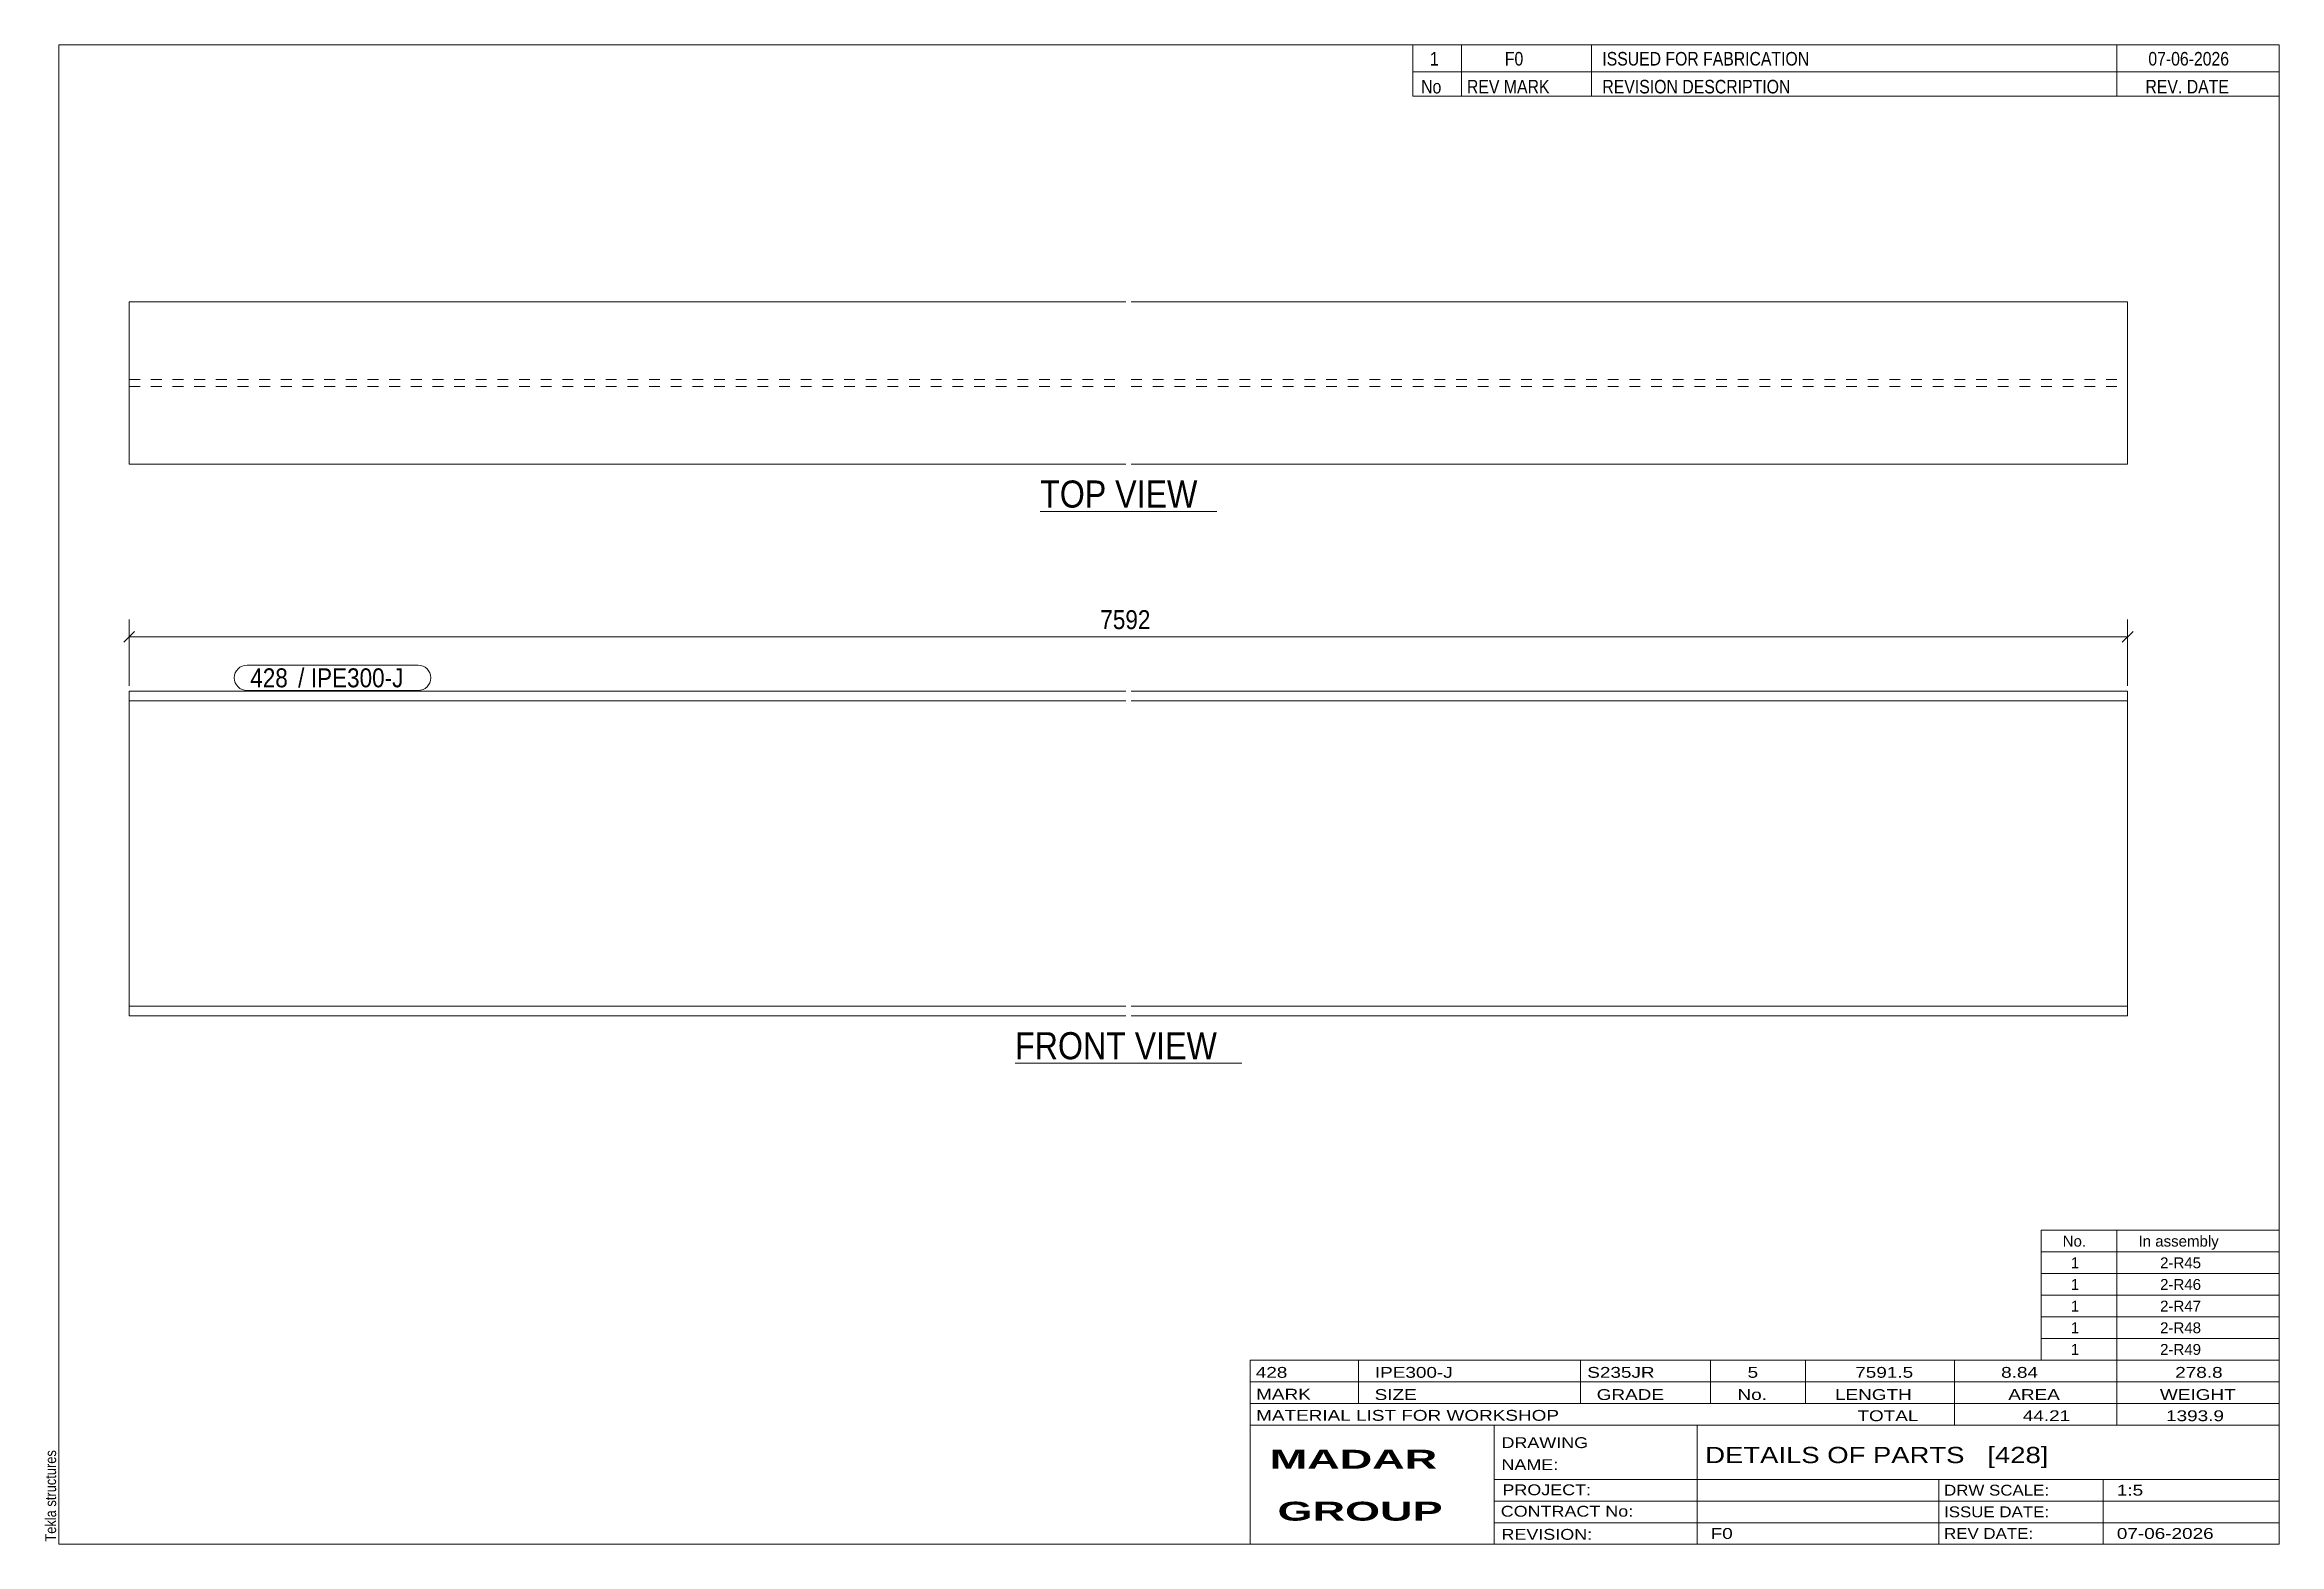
# Model space of a CAD drawing. Header units: millimetres. Extents: x 2 to 415, y 5 to 282.
import ezdxf

# ---------------------------------------------------------------- set-up
doc = ezdxf.new("R2010")
doc.units = ezdxf.units.MM
doc.linetypes.add('XKITLINE00', pattern=[0])
doc.linetypes.add('XKITLINE02', pattern=[4, 2, -2])
for name, color, linetype, lineweight in [('Dimensions', 7, 'Continuous', 0), ('DrawingSheet', 5, 'Continuous', 0), ('OtherObjectType', 7, 'Continuous', 0), ('Part', 2, 'Continuous', 0), ('PartMark', 7, 'Continuous', 0)]:
    doc.layers.add(name, color=color, linetype=linetype, lineweight=lineweight)
doc.styles.add('ARIAL', font='ARIAL.TTF')
doc.styles.add('ARIAL_BOLD', font='ARIALBD.TTF')
doc.styles.add('ARIAL_NARROW', font='ARIALN.TTF')

# ---------------------------------------------------------------- blocks, each defined once
blk = doc.blocks.new('*A1')
at = {"layer": 'Part', "color": 2, "linetype": 'XKITLINE00', "lineweight": 0}
for p, q in [((202, 162.6), (18, 162.6)), ((18, 104.4), (18, 162.6)), ((387, 162.6), (203, 162.6)), ((387, 107), (387, 162.6)), ((202, 160.8), (18, 160.8)), ((387, 160.8), (203, 160.8)), ((202, 104.4), (18, 104.4)), ((18, 102.6), (18, 104.4)), ((387, 104.4), (203, 104.4)), ((387, 104.4), (387, 107)), ((387, 102.6), (387, 104.4)), ((202, 102.6), (18, 102.6)), ((387, 102.6), (203, 102.6))]:
    blk.add_line(p, q, dxfattribs=at)
at = {"layer": 'Part', "color": 7, "linetype": 'XKITLINE02', "lineweight": 0}
for p, q in [((387, 104.6), (387, 106.01)), ((387, 104.4), (387, 104.6))]:
    blk.add_line(p, q, dxfattribs=at)
blk = doc.blocks.new('*A2')
at = {"layer": 'Part', "color": 2, "linetype": 'XKITLINE00', "lineweight": 0}
for p, q in [((18, 234.5), (202, 234.5)), ((18, 234.5), (18, 204.5)), ((203, 234.5), (387, 234.5)), ((387, 234.5), (387, 204.5)), ((202, 204.5), (18, 204.5)), ((387, 204.5), (203, 204.5))]:
    blk.add_line(p, q, dxfattribs=at)
at = {"layer": 'Part', "color": 7, "linetype": 'XKITLINE02', "lineweight": 0}
for p, q in [((18, 220.15), (202, 220.15)), ((18, 218.85), (202, 218.85)), ((203, 220.15), (387, 220.15)), ((203, 218.85), (387, 218.85))]:
    blk.add_line(p, q, dxfattribs=at)
blk = doc.blocks.new('*A3')
at = {"layer": 'DrawingSheet', "color": 5, "linetype": 'XKITLINE00', "lineweight": 0}
for p, q in [((415, 282), (5, 282)), ((5, 282), (5, 5)), ((415, 5), (415, 282)), ((5, 5), (415, 5))]:
    blk.add_line(p, q, dxfattribs=at)
at = {"layer": 'DrawingSheet', "color": 5, "style": 'ARIAL', "width": 0.85}
blk.add_text('Tekla structures', height=2, rotation=90, dxfattribs=at).set_placement((4.5, 5.5))
blk = doc.blocks.new('*A4')
at = {"layer": 'OtherObjectType', "color": 7, "linetype": 'XKITLINE00', "lineweight": 0}
for p, q in [((371, 63), (415, 63)), ((371, 59), (371, 63)), ((385, 59), (385, 63)), ((415, 59), (415, 63)), ((371, 59), (415, 59)), ((371, 55), (371, 59)), ((385, 55), (385, 59)), ((415, 55), (415, 59)), ((371, 55), (415, 55)), ((371, 51), (371, 55)), ((385, 51), (385, 55)), ((415, 51), (415, 55)), ((371, 51), (415, 51)), ((371, 47), (371, 51)), ((385, 47), (385, 51)), ((415, 47), (415, 51)), ((371, 47), (415, 47)), ((371, 43), (371, 47)), ((385, 43), (385, 47)), ((415, 43), (415, 47)), ((371, 43), (415, 43)), ((371, 39), (371, 43)), ((385, 39), (385, 43)), ((415, 39), (415, 43)), ((371, 39), (415, 39))]:
    blk.add_line(p, q, dxfattribs=at)
at = {"layer": 'OtherObjectType', "color": 7, "style": 'ARIAL_NARROW', "width": 1.211571}
for s, p in [('No.', (375, 60)), ('In assembly', (389, 60)), ('1', (376.5, 56)), ('2-R45', (392.99, 56)), ('1', (376.5, 52)), ('2-R46', (392.99, 52)), ('1', (376.5, 48)), ('2-R47', (392.99, 48)), ('1', (376.5, 44)), ('2-R48', (392.99, 44)), ('1', (376.5, 40)), ('2-R49', (392.99, 40))]:
    blk.add_text(s, height=2, dxfattribs=at).set_placement(p)
blk = doc.blocks.new('*A5')
at = {"layer": 'OtherObjectType', "color": 7, "linetype": 'XKITLINE00', "lineweight": 0}
for p, q in [((255, 282), (415, 282)), ((415, 282), (255, 282)), ((255, 282), (255, 277)), ((264, 282), (264, 277)), ((288, 282), (288, 277)), ((385, 282), (385, 277)), ((415, 282), (415, 277)), ((255, 277), (415, 277)), ((255, 277), (255, 272.5)), ((255, 277), (415, 277)), ((264, 277), (264, 272.5)), ((288, 277), (288, 272.5)), ((385, 277), (385, 272.5)), ((415, 277), (415, 272.5)), ((415, 272.5), (255, 272.5))]:
    blk.add_line(p, q, dxfattribs=at)
at = {"layer": 'OtherObjectType', "color": 7, "style": 'ARIAL_NARROW'}
for s, width, p in [('1', 1.017001, (258.16, 278.15)), ('F0', 1.017001, (272, 278.15)), ('ISSUED FOR FABRICATION', 1.017001, (290, 278.15)), ('07-06-2026', 1.017001, (390.82, 278.15)), ('No', 1.02, (256.54, 273)), ('REV MARK', 1.02, (265, 273)), ('REVISION DESCRIPTION', 1.02, (290, 273)), ('REV. DATE', 1.02, (390.28, 273))]:
    blk.add_text(s, height=2.5, dxfattribs=dict(at, width=width)).set_placement(p)
blk = doc.blocks.new('*A6')
at = {"layer": 'OtherObjectType', "color": 7, "linetype": 'XKITLINE00', "lineweight": 0}
for p, q in [((225, 39), (415, 39)), ((225, 39), (225, 35)), ((225, 39), (415, 39)), ((245, 35), (245, 39)), ((286, 35), (286, 39)), ((310, 35), (310, 39)), ((327.5, 35), (327.5, 39)), ((355, 35), (355, 39)), ((385, 35), (385, 39)), ((415, 35), (415, 39)), ((225, 35), (415, 35)), ((225, 35), (225, 5)), ((225, 35), (415, 35)), ((245, 31), (245, 35)), ((286, 31), (286, 35)), ((310, 31), (310, 35)), ((327.5, 31), (327.5, 35)), ((355, 31), (355, 35)), ((385, 31), (385, 35)), ((415, 31), (415, 35)), ((225, 31), (415, 31)), ((355, 27), (355, 31)), ((385, 27), (385, 31)), ((415, 27), (415, 31)), ((225, 27), (415, 27)), ((270, 21), (270, 27)), ((307.5, 17), (307.5, 27)), ((415, 21), (415, 27)), ((270, 21), (270, 5)), ((415, 17), (415, 21)), ((270, 17), (415, 17)), ((307.5, 5), (307.5, 17)), ((352.16, 13), (352.16, 17)), ((382.5, 5), (382.5, 17)), ((415, 13), (415, 17)), ((270, 13), (415, 13)), ((352.16, 5), (352.16, 13)), ((415, 9), (415, 13)), ((270, 9), (415, 9)), ((415, 5), (415, 9)), ((225, 5), (415, 5)), ((262.5, 5), (415, 5))]:
    blk.add_line(p, q, dxfattribs=at)
at = {"layer": 'OtherObjectType', "color": 7, "style": 'ARIAL_NARROW'}
for s, height, width, p in [('428', 2, 1.525501, (226.01, 35.76)), ('IPE300-J', 2, 1.525501, (248, 35.76)), ('S235JR', 2, 1.525501, (287.22, 35.76)), ('5', 2, 1.525501, (316.82, 35.76)), ('7591.5', 2, 1.525501, (336.7, 35.76)), ('8.84', 2, 1.525501, (363.64, 35.76)), ('278.8', 2, 1.525501, (395.78, 35.76)), ('MARK', 2, 1.525501, (226.08, 31.73)), ('SIZE', 2, 1.525501, (247.96, 31.66)), ('GRADE', 2, 1.525501, (288.96, 31.66)), ('No.', 2, 1.525501, (314.96, 31.66)), ('LENGTH', 2, 1.525501, (332.96, 31.66)), ('AREA', 2, 1.525501, (364.96, 31.66)), ('WEIGHT', 2, 1.525501, (392.96, 31.66)), ('MATERIAL LIST FOR WORKSHOP', 2, 1.525501, (226.08, 27.82)), ('TOTAL', 2, 1.525501, (337.1, 27.75)), ('44.21', 2, 1.525501, (367.64, 27.75)), ('1393.9', 2, 1.525501, (394.09, 27.75)), ('DRAWING', 2, 1.445, (271.38, 22.78)), ('NAME:', 2, 1.445, (271.38, 18.72)), ('DETAILS OF PARTS   [428]', 3, 1.474651, (309, 20)), ('PROJECT:', 2, 1.445, (271.55, 14.07)), ('DRW SCALE:', 2, 1.36, (353.1, 14)), ('1:5', 2, 1.525501, (385, 14)), ('CONTRACT No:', 2, 1.445, (271.25, 10.11)), ('ISSUE DATE:', 2, 1.36, (353.1, 10)), ('REVISION:', 2, 1.445, (271.38, 5.84)), ('F0', 2, 1.525501, (310, 6)), ('REV DATE:', 2, 1.36, (353.1, 6)), ('07-06-2026', 2, 1.525501, (385, 6))]:
    blk.add_text(s, height=height, dxfattribs=dict(at, width=width)).set_placement(p)
at = {"layer": 'OtherObjectType', "color": 1, "style": 'ARIAL_BOLD', "width": 1.7}
for s, p in [('MADAR ', (228.58, 18.97)), ('GROUP', (230.03, 9.37))]:
    blk.add_text(s, height=3.5, dxfattribs=at).set_placement(p)
blk = doc.blocks.new('*A7')
at = {"layer": 'Dimensions', "color": 7, "linetype": 'XKITLINE00', "lineweight": 0}
for p, q in [((18.99, 173.59), (17.01, 171.61)), ((18, 163.6), (18, 175.8)), ((387.99, 173.59), (386.01, 171.61)), ((387, 163.6), (387, 175.8)), ((18, 172.6), (387, 172.6))]:
    blk.add_line(p, q, dxfattribs=at)
at = {"layer": 'Dimensions', "color": 3}
for p in [(18, 172.6), (387, 172.6)]:
    blk.add_point(p, dxfattribs=at)
at = {"layer": 'Dimensions', "color": 3, "style": 'ARIAL', "width": 0.85}
blk.add_text('7592', height=3.5, dxfattribs=at).set_placement((197.31, 174.05))
blk = doc.blocks.new('*A8')
at = {"layer": 'PartMark', "color": 7, "linetype": 'XKITLINE00', "lineweight": 0}
for p, q in [((39.75, 167.4), (71.34, 167.4)), ((39.75, 162.7), (71.34, 162.7))]:
    blk.add_line(p, q, dxfattribs=at)
for centre, start, end in [((39.75, 165.05), 90, 270), ((71.34, 165.05), 270, 90)]:
    blk.add_arc(centre, 2.35, start, end, dxfattribs=at)
at = {"layer": 'PartMark', "color": 1, "style": 'ARIAL', "width": 0.85}
blk.add_text('428', height=3.5, dxfattribs=at).set_placement((40.35, 163.3))
at = {"layer": 'PartMark', "color": 3, "style": 'ARIAL', "width": 0.85}
for s, p in [('/', (49.19, 163.3)), ('IPE300-J', (51.53, 163.3))]:
    blk.add_text(s, height=3.5, dxfattribs=at).set_placement(p)
blk = doc.blocks.new('*A9')
at = {"layer": 'OtherObjectType', "color": 7, "linetype": 'XKITLINE00', "lineweight": 0}
blk.add_line((181.57, 93.85), (223.43, 93.85), dxfattribs=at)
at = {"layer": 'OtherObjectType', "color": 3, "style": 'ARIAL', "width": 0.85}
blk.add_text('FRONT VIEW', height=5, dxfattribs=at).set_placement((181.57, 94.6))
blk = doc.blocks.new('*A10')
at = {"layer": 'OtherObjectType', "color": 7, "linetype": 'XKITLINE00', "lineweight": 0}
blk.add_line((186.2, 195.75), (218.8, 195.75), dxfattribs=at)
at = {"layer": 'OtherObjectType', "color": 3, "style": 'ARIAL', "width": 0.85}
blk.add_text('TOP VIEW', height=5, dxfattribs=at).set_placement((186.2, 196.5))

msp = doc.modelspace()

# ---------------------------------------------------------------- block references
at = {"lineweight": 0}
for name in ['*A3', '*A5', '*A2', '*A10', '*A7', '*A8', '*A1', '*A9', '*A4', '*A6']:
    msp.add_blockref(name, (0, 0), dxfattribs=at)

doc.saveas('drawing.dxf')
